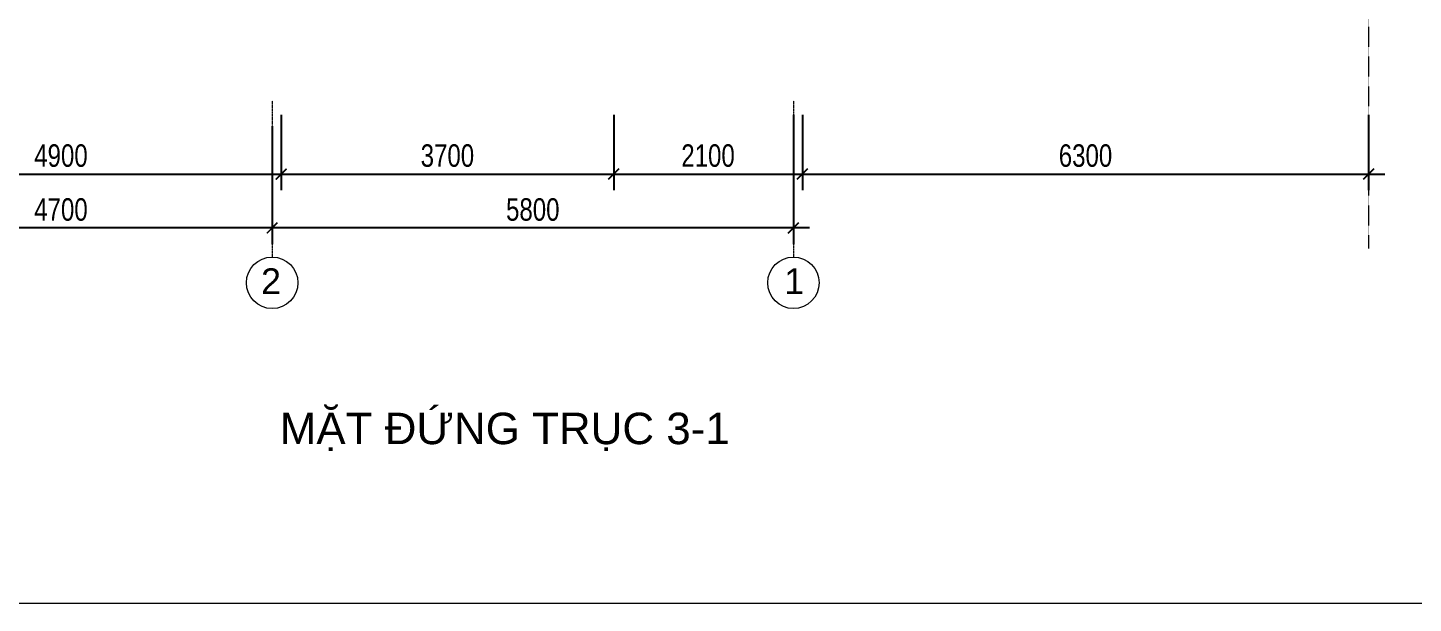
# Model space of a CAD drawing. Header units: millimetres. Extents: x 33748 to 451939, y -263262 to 62681.
# Drawn here: x 377917 to 393334, y -252597 to -246194 of the extents above; entities that cross this region are included whole.
import ezdxf
from ezdxf.enums import TextEntityAlignment as Align

# ---------------------------------------------------------------- set-up
doc = ezdxf.new("R2010")
doc.units = ezdxf.units.MM
doc.header["$PDMODE"] = 98
doc.linetypes.add('CENTER', pattern=[50.8, 31.75, -6.35, 6.35, -6.35])
doc.linetypes.add('HIDDEN', pattern=[0.375, 0.25, -0.125])
doc.layers.get('Defpoints').update_dxf_attribs({"color": 202, "lineweight": 13})
for name, color, linetype, lineweight in [('-CENTER', 143, 'CENTER', 13), ('-KH', 143, 'Continuous', 13), ('-RANH GIOI KHU DAT', 12, 'CENTER', 18), ('-TEXT', 7, 'Continuous', 15)]:
    doc.layers.add(name, color=color, linetype=linetype, lineweight=lineweight)
doc.layers.add('12. NET DIM', color=9, linetype='Continuous')
doc.styles.add('1', font='arial.ttf')
doc.styles.add('AVANH', font='', dxfattribs={"width": 0.8})
doc.styles.get("Standard").update_dxf_attribs({"font": 'arial.ttf'})
doc.styles.get('AVANH').set_extended_font_data('.VnAvantH')
doc.dimstyles.new('C_100A3', dxfattribs={"dimscale": 100, "dimtxt": 2.5, "dimasz": 1.2, "dimexe": 1.8, "dimexo": 0, "dimgap": 0.75, "dimtad": 1, "dimdec": 0, "dimzin": 0, "dimdsep": 46, "dimtxsty": 'AVANH', "dimblk": 'ARCHTICK', "dimcen": 0, "dimdle": 1.8, "dimclrd": 256, "dimclre": 256, "dimclrt": 7, "dimadec": 0, "dimazin": 0, "dimtfac": 0.0001, "dimtdec": 0, "dimtix": 1, "dimtmove": 2, "dimatfit": 3, "dimldrblk": 'ARCHTICK', "dimfxl": 1.8, "dimtolj": 1, "dimtzin": 0, "dimarcsym": 0})

# ---------------------------------------------------------------- blocks, each defined once
blk = doc.blocks.new('_ARCHTICK')
at = {"const_width": 0.15}
blk.add_lwpolyline([(-0.5, -0.5), (0.5, 0.5)], dxfattribs=at)
blk = doc.blocks.new('*D1307')
at = {"layer": '12. NET DIM', "lineweight": -2, "transparency": 16777216}
for p, q in [((375837, -247163), (375837, -248002)), ((380737, -247163), (380737, -248002)), ((375657, -247822), (380917, -247822))]:
    blk.add_line(p, q, dxfattribs=at)
at = {"layer": 'Defpoints', "color": 0, "transparency": 16777216}
for p in [(375837, -247163), (380737, -247163), (380737, -247822)]:
    blk.add_point(p, dxfattribs=at)
at = {"layer": '12. NET DIM', "lineweight": -2, "transparency": 16777216, "xscale": 120, "yscale": 120, "zscale": 120, "rotation": 180}
blk.add_blockref('_ARCHTICK', (375837, -247822), dxfattribs=at)
at = {"layer": '12. NET DIM', "lineweight": -2, "transparency": 16777216, "xscale": 120, "yscale": 120, "zscale": 120}
blk.add_blockref('_ARCHTICK', (380737, -247822), dxfattribs=at)
at = {"layer": '12. NET DIM', "color": 7, "transparency": 16777216, "insert": (378287, -247618), "char_height": 250, "attachment_point": 5, "style": 'AVANH'}
blk.add_mtext('\\A1;4900', dxfattribs=at)
blk = doc.blocks.new('*D1308')
at = {"layer": '12. NET DIM', "lineweight": -2, "transparency": 16777216}
for p, q in [((380737, -247163), (380737, -248002)), ((384437, -247163), (384437, -248002)), ((380557, -247822), (384617, -247822))]:
    blk.add_line(p, q, dxfattribs=at)
at = {"layer": 'Defpoints', "color": 0, "transparency": 16777216}
for p in [(380737, -247163), (384437, -247163), (384437, -247822)]:
    blk.add_point(p, dxfattribs=at)
at = {"layer": '12. NET DIM', "lineweight": -2, "transparency": 16777216, "xscale": 120, "yscale": 120, "zscale": 120, "rotation": 180}
blk.add_blockref('_ARCHTICK', (380737, -247822), dxfattribs=at)
at = {"layer": '12. NET DIM', "lineweight": -2, "transparency": 16777216, "xscale": 120, "yscale": 120, "zscale": 120}
blk.add_blockref('_ARCHTICK', (384437, -247822), dxfattribs=at)
at = {"layer": '12. NET DIM', "color": 7, "transparency": 16777216, "insert": (382587, -247618), "char_height": 250, "attachment_point": 5, "style": 'AVANH'}
blk.add_mtext('\\A1;3700', dxfattribs=at)
blk = doc.blocks.new('*D1309')
at = {"layer": '12. NET DIM', "lineweight": -2, "transparency": 16777216}
for p, q in [((384437, -247163), (384437, -248002)), ((386537, -247163), (386537, -248002)), ((384257, -247822), (386717, -247822))]:
    blk.add_line(p, q, dxfattribs=at)
at = {"layer": 'Defpoints', "color": 0, "transparency": 16777216}
for p in [(384437, -247163), (386537, -247163), (386537, -247822)]:
    blk.add_point(p, dxfattribs=at)
at = {"layer": '12. NET DIM', "lineweight": -2, "transparency": 16777216, "xscale": 120, "yscale": 120, "zscale": 120, "rotation": 180}
blk.add_blockref('_ARCHTICK', (384437, -247822), dxfattribs=at)
at = {"layer": '12. NET DIM', "lineweight": -2, "transparency": 16777216, "xscale": 120, "yscale": 120, "zscale": 120}
blk.add_blockref('_ARCHTICK', (386537, -247822), dxfattribs=at)
at = {"layer": '12. NET DIM', "color": 7, "transparency": 16777216, "insert": (385487, -247618), "char_height": 250, "attachment_point": 5, "style": 'AVANH'}
blk.add_mtext('\\A1;2100', dxfattribs=at)
blk = doc.blocks.new('*D1310')
at = {"layer": '12. NET DIM', "lineweight": -2, "transparency": 16777216}
for p, q in [((380637, -247288), (380637, -248602)), ((386437, -247163), (386437, -248602)), ((386617, -248422), (380457, -248422))]:
    blk.add_line(p, q, dxfattribs=at)
at = {"layer": 'Defpoints', "color": 0, "transparency": 16777216}
for p in [(380637, -247288), (386437, -247163), (380637, -248422)]:
    blk.add_point(p, dxfattribs=at)
at = {"layer": '12. NET DIM', "lineweight": -2, "transparency": 16777216, "xscale": 120, "yscale": 120, "zscale": 120, "rotation": 180}
blk.add_blockref('_ARCHTICK', (380637, -248422), dxfattribs=at)
at = {"layer": '12. NET DIM', "lineweight": -2, "transparency": 16777216, "xscale": 120, "yscale": 120, "zscale": 120}
blk.add_blockref('_ARCHTICK', (386437, -248422), dxfattribs=at)
at = {"layer": '12. NET DIM', "color": 7, "transparency": 16777216, "insert": (383537, -248218), "char_height": 250, "attachment_point": 5, "style": 'AVANH'}
blk.add_mtext('\\A1;5800', dxfattribs=at)
blk = doc.blocks.new('*D1311')
at = {"layer": '12. NET DIM', "lineweight": -2, "transparency": 16777216}
for p, q in [((375937, -247269), (375937, -248602)), ((380637, -247288), (380637, -248602)), ((380817, -248422), (375757, -248422))]:
    blk.add_line(p, q, dxfattribs=at)
at = {"layer": 'Defpoints', "color": 0, "transparency": 16777216}
for p in [(375937, -247269), (380637, -247288), (375937, -248422)]:
    blk.add_point(p, dxfattribs=at)
at = {"layer": '12. NET DIM', "lineweight": -2, "transparency": 16777216, "xscale": 120, "yscale": 120, "zscale": 120, "rotation": 180}
blk.add_blockref('_ARCHTICK', (375937, -248422), dxfattribs=at)
at = {"layer": '12. NET DIM', "lineweight": -2, "transparency": 16777216, "xscale": 120, "yscale": 120, "zscale": 120}
blk.add_blockref('_ARCHTICK', (380637, -248422), dxfattribs=at)
at = {"layer": '12. NET DIM', "color": 7, "transparency": 16777216, "insert": (378287, -248218), "char_height": 250, "attachment_point": 5, "style": 'AVANH'}
blk.add_mtext('\\A1;4700', dxfattribs=at)
blk = doc.blocks.new('*D1239')
at = {"layer": '12. NET DIM', "lineweight": -2, "transparency": 16777216}
for p, q in [((386537, -247163), (386537, -248002)), ((392837, -247163), (392837, -248002)), ((386357, -247822), (393017, -247822))]:
    blk.add_line(p, q, dxfattribs=at)
at = {"layer": 'Defpoints', "color": 0, "transparency": 16777216}
for p in [(386537, -247163), (392837, -247163), (392837, -247822)]:
    blk.add_point(p, dxfattribs=at)
at = {"layer": '12. NET DIM', "lineweight": -2, "transparency": 16777216, "xscale": 120, "yscale": 120, "zscale": 120, "rotation": 180}
blk.add_blockref('_ARCHTICK', (386537, -247822), dxfattribs=at)
at = {"layer": '12. NET DIM', "lineweight": -2, "transparency": 16777216, "xscale": 120, "yscale": 120, "zscale": 120}
blk.add_blockref('_ARCHTICK', (392837, -247822), dxfattribs=at)
at = {"layer": '12. NET DIM', "color": 7, "transparency": 16777216, "insert": (389687, -247618), "char_height": 250, "attachment_point": 5, "style": 'AVANH'}
blk.add_mtext('\\A1;6300', dxfattribs=at)

msp = doc.modelspace()

# ---------------------------------------------------------------- linework, layer by layer
at = {"layer": '-CENTER', "ltscale": 0.1}
for p, q in [((380637.1, -247006.2), (380637.1, -248745.4)), ((386437.4, -247006.2), (386437.4, -248745.4))]:
    msp.add_line(p, q, dxfattribs=at)
at = {"layer": '-KH'}
for centre in [(380637.1, -249031.7), (386437.4, -249031.7)]:
    msp.add_circle(centre, 286.3, dxfattribs=at)
at = {"layer": '-RANH GIOI KHU DAT', "linetype": 'HIDDEN', "ltscale": 10}
msp.add_lwpolyline([(392837.4, -231540), (392837.4, -248648.8)], dxfattribs=at)
at = {"layer": 'Defpoints'}
msp.add_lwpolyline([(368447.2, -252596.8), (399947.2, -252596.8), (399947.2, -230321.8), (368447.2, -230321.8)], close=True, dxfattribs=at)

# ---------------------------------------------------------------- texts
at = {"layer": '-TEXT', "color": 2, "style": '1'}
for s, p in [('2', (380624.6, -249013.6)), ('1', (386445.4, -249013.6))]:
    msp.add_text(s, height=286.3, dxfattribs=at).set_placement(p, align=Align.MIDDLE_CENTER)
at = {"layer": '-TEXT', "color": 4}
msp.add_text('MẶT ĐỨNG TRỤC 3-1', height=350, dxfattribs=at).set_placement((383225.3, -250826.8), align=Align.CENTER)

# ---------------------------------------------------------------- dimensions: what is measured, and where the dimension line sits
at = {"layer": '12. NET DIM'}
for base, p1, p2, picture, middle in [((380737.1, -247822.4), (375837.4, -247163.1), (380737.1, -247163.1), '*D1307', (378287.2, -247618.1)), ((375937.4, -248422.4), (380637.1, -247287.7), (375937.4, -247268.8), '*D1311', (378287.2, -248218.1)), ((380637.1, -248422.4), (386437.4, -247163.1), (380637.1, -247287.7), '*D1310', (383537.2, -248218.1)), ((384437.1, -247822.4), (380737.1, -247163.1), (384437.1, -247163.1), '*D1308', (382587.1, -247618.1)), ((386537.4, -247822.4), (384437.1, -247163.1), (386537.4, -247163.1), '*D1309', (385487.2, -247618.1))]:
    dim = msp.add_linear_dim(base=base, p1=p1, p2=p2, angle=180, dimstyle='C_100A3', dxfattribs=at)
    dim.commit()
    dim.dimension.update_dxf_attribs({"geometry": picture, "text_midpoint": middle})
dim = msp.add_linear_dim(base=(392837.4, -247822.4), p1=(386537.4, -247163.1), p2=(392837.4, -247163.1), dimstyle='C_100A3', dxfattribs=at)
dim.commit()
dim.dimension.update_dxf_attribs({"geometry": '*D1239', "text_midpoint": (389687.4, -247618.1)})

doc.saveas('drawing.dxf')
